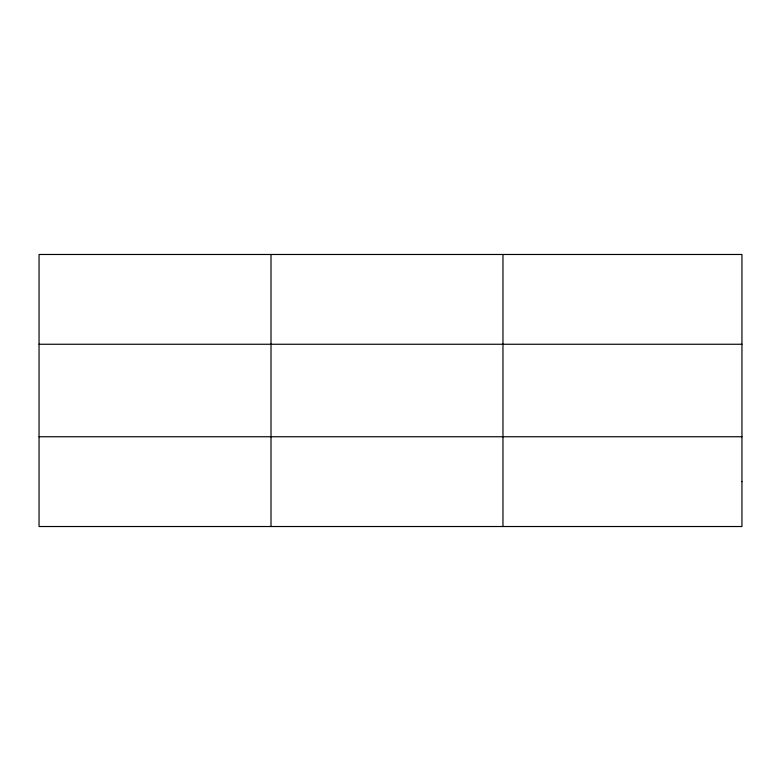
<?xml version="1.0" encoding="UTF-8"?>
<svg xmlns="http://www.w3.org/2000/svg" width="781" height="781" viewBox="0 0 781 781"><rect width="100%" height="100%" fill="white"/><g stroke="black" fill="none" stroke-linecap="round" stroke-linejoin="round"><path stroke-width="1.17" d="M271.007 254.479L271.007 526.521M502.964 254.479L502.964 526.521M39.05 344.255L741.95 344.255M39.05 436.745L741.95 436.745M741.95 481.633L741.95 526.521L39.05 526.521L39.05 254.479L741.95 254.479L741.95 481.633"/></g></svg>
